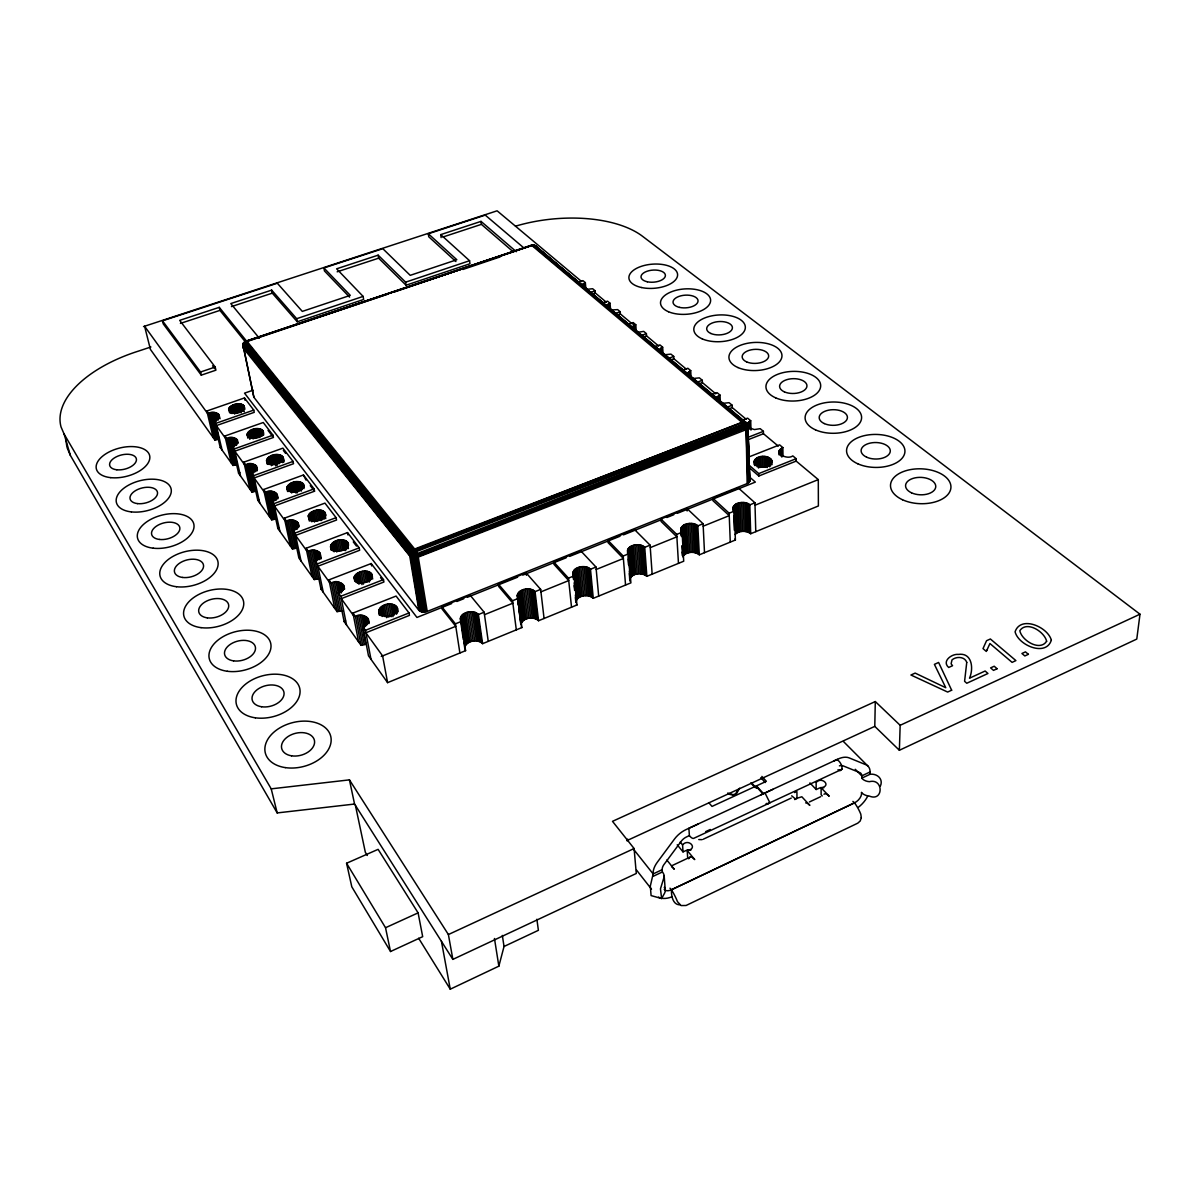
<?xml version="1.0" encoding="UTF-8"?>
<svg xmlns="http://www.w3.org/2000/svg" width="1200" height="1200" viewBox="0 0 1200 1200"><rect width="100%" height="100%" fill="white"/><g stroke="black" fill="none" stroke-linecap="round" stroke-linejoin="round"><path stroke-width="1.5" d="M243.525 347.805L253.875 397.245L418.86 610.305L421.89 611.955L427.23 611.43L747.15 483.585L749.85 481.02L747.75 424.635L532.485 245.145L246.405 341.01C239.865 346.815 244.305 340.755 247.2 341.55L415.62 550.185L745.5 423.03L747.81 424.8L533.895 245.37C532.425 243.48 528.63 247.47 531.51 246M861.525 792.465A9.255 6.54 4.6 0 0 869.145 796.005C883.665 802.305 883.77 777.96 869.43 781.68A9.315 6.525 4.3 0 1 861.75 778.17L861.75 775.875A8.415 4.935 -43.9 0 0 860.085 772.725L843.03 765.84A8.505 5.04 -43.8 0 0 839.415 765.855M747.81 424.8L535.74 246L533.25 244.995L244.77 341.895L243.105 346.185L410.985 557.01L413.775 554.925L413.895 552.57L746.025 423.69L534.645 245.46C526.605 244.35 539.01 245.625 536.835 248.295M861.72 778.185L870.03 774.285L870.075 771.96A18.525 10.86 -43.9 0 0 865.77 764.685L849.06 757.86A18.705 11.085 -43.8 0 0 838.08 759.015L763.5 793.635L756.465 785.88L766.365 781.32L761.865 776.415M515.475 226.185A100.365 49.095 -5.9 0 1 642.465 236.235L1140 614.205L1136.775 639.075L899.37 750.27L874.785 726.375L875.295 701.55L612.495 821.34L634.095 848.535L636.285 873.48L452.865 959.385L354.555 804.045L349.44 779.865L271.215 788.85L64.095 434.025L61.05 426.975A109.56 56.085 -12.9 0 1 138.495 351.09L150.9 346.98M748.68 482.73L747.045 429.075L744.96 427.035L743.25 421.77L414.945 549.69C409.02 551.82 410.85 555.255 416.385 553.875L745.92 425.07L747.99 483.195M899.37 750.27L900.165 725.295L875.295 701.55M378.705 611.625C379.47 603.465 394.665 600.735 397.575 608.67C396.9 616.905 381.54 619.65 378.705 611.625L379.365 615.24M783.015 456.48L782.865 447.6C772.44 452.46 786.99 460.305 792.81 455.895L796.155 458.685L796.17 461.1L818.295 479.61L818.385 505.98L750.69 533.745C746.265 530.295 739.02 530.505 734.97 534.495M531.525 245.13L246.24 341.13L242.94 344.655L243.15 347.865L409.725 556.005L418.86 610.305M354.075 577.41C355.05 586.05 370.32 583.755 372.39 576.555C371.31 567.975 356.205 570.285 354.075 577.41L354.75 580.98M754.2 461.1C755.1 468.96 770.685 468.645 771.99 461.085C769.215 453.48 752.04 455.07 754.305 464.67M243.48 343.365L245.655 341.325L243.48 343.365L243.12 345.975L244.155 342.93L246.135 341.415L532.095 245.385L534.645 245.46L748.125 426.195M749.64 481.62L747.75 424.635L749.85 481.02M750.69 533.745L749.82 504.855C745.215 499.815 729.03 502.965 734.34 511.11L735.39 540.015L699.315 554.82C694.695 551.04 686.43 551.46 682.845 556.47L682.215 545.625M330.54 546.825C331.65 539.43 345.66 536.76 348.51 544.05C347.475 551.49 333.315 554.19 330.54 546.825L331.245 550.35M426.195 611.775L416.745 555.375L414.48 554.925L415.62 550.185M413.79 554.145L414.48 554.925L413.175 554.085L414.945 549.69L415.605 553.23L418.275 557.055L427.23 611.43M747.15 483.585L746.025 423.69L743.145 423.345L531.525 245.205L534.72 245.46L536.625 246.945L536.235 248.04M747.33 423.9L745.515 422.085L742.5 422.415L414.375 549.12L412.545 550.65L244.815 343.02C244.11 340.74 242.19 345.99 242.895 347.445C243.195 345.525 243.885 341.4 245.595 341.82C247.425 340.995 243.225 342.345 245.55 342.165M748.275 426.795L417.825 555.12L409.725 556.005L410.07 553.455L243.315 345.33L243.96 342.675L244.5 343.56M716.1 399.36L717.075 396.99L720.045 395.13L720.255 400.665M308.265 515.835C309.24 523.845 323.46 521.4 325.665 514.965C324.6 507 310.53 509.445 308.265 515.835L309.345 521.055M242.985 344.46L253.875 397.245M749.235 482.19L747.645 427.845C748.53 423.255 741.255 419.955 746.625 425.355M246.405 341.01L243.525 345.48L244.155 342.93M699.315 554.82L697.83 525.87C693.15 520.665 676.98 523.965 682.02 532.26L676.725 534.39L660.9 519L687 508.56L703.08 523.74L704.505 552.69M286.875 488.07C288.255 481.365 301.245 478.74 304.02 485.445C302.715 492.21 289.59 494.85 286.875 488.07L287.61 491.52M283.14 457.35C283.275 464.49 269.13 467.415 266.535 460.71C268.2 453.345 284.22 451.32 283.905 460.98M246.135 341.415L413.475 549.435L413.985 551.805L414.375 549.12L411.69 551.955L410.61 555.51L412.815 557.61L414.975 557.76L417.105 553.005L413.145 551.7L412.47 554.745L414.975 557.76L424.02 612.105M629.67 580.005C631.26 572.97 642.03 572.025 646.86 576.33L683.7 561.225L681.81 526.635M744.6 426.03C750.495 430.395 747.51 423.285 743.235 422.64L742.5 422.415M646.86 576.33L644.745 547.32C639.975 541.95 623.82 545.415 628.59 553.845L630.9 582.87L593.28 598.305C588.405 593.79 577.56 594.99 575.835 602.055L575.385 597.63M627.375 840.63L627.66 839.1M247.11 434.565C248.7 428.445 260.79 425.865 263.505 432.075C261.975 438.24 249.765 440.835 247.11 434.565L247.905 438.15M228.645 408.795C229.59 415.755 242.115 413.145 244.455 407.91C243.45 400.995 231.045 403.605 228.645 408.795L229.455 412.335M631.875 328.53L632.925 326.43L635.79 324.765L636.165 330.09M412.545 550.65L411.87 554.58L413.115 554.865M598.695 596.085L595.98 567.03L580.89 550.98L553.665 561.87L568.47 578.145L573.99 575.91C569.505 567.345 585.645 563.685 590.49 569.25L593.28 598.305M244.095 342.57L245.535 342.405L413.475 549.435L410.34 552.78L411.165 551.28L244.005 343.695L247.2 341.55L244.815 342.465L243.06 344.85L243.975 342.795L242.805 346.965L243.33 345.045L243.12 345.975M606.135 306.9L607.215 304.86L610.05 303.255L610.605 310.275M573.495 570.96L576.975 604.98L538.545 620.745C533.625 616.005 522.705 617.49 520.845 624.555L520.155 619.11M464.655 647.565C466.65 640.485 477.66 638.7 482.61 643.68L521.895 627.57L518.205 598.455C514.005 589.755 530.13 585.885 535.065 591.645L538.545 620.745M581.46 286.14L585.345 282.63L585.825 288.195M880.365 786.15C883.695 778.83 876.87 773.295 870.03 774.285M425.115 612L415.47 557.07L418.275 557.055L745.485 429.93L747.045 429.075L747.96 426.42L747.405 425.235L745.815 426.9L744.21 423.63L744.165 425.07L745.965 425.97M488.25 641.37L484.14 612.225L470.16 595.245L441.72 606.615L455.4 623.835L461.175 621.51C457.275 612.675 473.4 608.565 478.41 614.535L482.61 643.68M421.89 611.955L412.815 557.61L414.525 555.69L416.145 556.26L412.395 556.215L411.33 554.355L411.915 550.44L410.415 553.8L412.575 553.98M417.105 553.005L414.225 550.38L413.25 550.155L412.41 551.46L413.145 551.7M418.65 938.25L450.255 989.19L498.855 966.165L504.03 946.485L502.335 935.43M745.41 429.015L746.325 429.54L747.15 427.575L414.975 557.76M244.065 344.385L243.69 343.08M745.335 423.51L743.235 422.64M748.02 427.98L748.065 425.595M746.85 424.32L750.72 420.75L750.99 430.11M242.94 344.655L244.395 342.435M772.89 789.345L685.995 829.62A19.32 11.775 -40.7 0 0 674.49 839.04L657.285 862.275A19.275 11.685 -40.2 0 0 653.145 873.93L650.31 886.08L651.09 895.59L661.635 898.53L664.605 893.13A9.495 7.26 -2.7 0 0 664.26 887.28M686.865 373.92L690.72 370.635L691.08 377.925M533.895 245.37L532.785 245.415M243.645 344.205L245.085 341.685M738.135 789.51L736.005 793.23A4.65 3.345 -0.2 0 1 733.215 794.7L727.71 793.065M739.65 788.145L736.605 793.515A5.325 3.825 -0.2 0 1 733.425 795.195L727.77 793.935M414.525 555.69L416.385 553.875L416.745 555.375M243.885 343.26L244.77 341.895M411.105 551.49L410.07 553.455L411.345 552.66L414.42 553.365M659.19 349.635L662.655 347.205L663.105 354.405M413.265 553.305L413.895 552.57L412.05 552.165M244.185 343.725L244.815 343.02L243.915 343.485M413.835 553.35L413.775 554.925M244.305 342.525L245.595 341.82M534.51 246.69L535.74 246M746.835 428.565L747.645 427.845M245.655 341.355L244.71 342.165L246.105 342.405M412.47 552.315L410.415 553.8M323.235 592.2L317.385 563.865L315.105 560.715C326.85 557.22 316.32 545.925 308.34 551.355L306.105 548.265L347.52 532.59L359.205 547.875L359.655 550.26L317.88 566.25L329.43 582.255M531.585 245.415L534.645 245.46M835.335 760.29C838.5 756.975 846.42 770.94 838.71 770.805L767.745 803.76A11.01 4.02 64.4 0 1 766.095 803.64M837.39 759.375L833.76 761.085M664.2 889.44A8.835 5.31 -40 0 0 671.43 889.77L854.505 802.83A8.49 4.935 -43.7 0 0 861.495 792.48M671.52 865.86L690.585 856.89M809.43 801.96L820.65 796.695M504.03 946.485L538.395 930.315L536.88 919.26M653.325 876.24L662.37 871.98L662.205 869.67A8.76 5.31 -40.2 0 1 663.765 864.825L681.255 841.245A8.775 5.355 -40.7 0 1 686.46 836.97L689.37 835.62A11.175 3.63 65 0 0 693.705 838.35L769.92 802.86L765.015 792.975L761.13 794.805M677.22 844.815L683.025 851.88L687.63 849.855L690.9 850.125M794.7 799.56L796.995 798.495L796.905 791.505L794.61 792.57M809.925 782.91L816.165 789.51L820.545 787.59L823.77 787.83M693.3 858.09A10.905 3.465 64.7 0 0 690.075 857.19L688.695 858.75L687.645 857.49L687.21 850.5C698.625 848.835 688.605 837.78 682.575 844.89L683.025 851.88M822.255 795.93L821.13 794.745L821.115 787.755C832.17 785.925 821.535 775.89 816.135 782.52L816.165 789.51M662.205 869.67L653.145 873.93L633.39 849.03M870.075 771.96L861.75 775.875L855.255 769.29M387.6 682.65L368.49 655.8L362.91 626.835C375.135 622.92 363.855 610.695 355.425 616.485L352.965 613.065L396.09 596.055L409.02 612.96L409.44 615.39L365.895 632.775L382.605 655.905L387.6 682.65L465.585 650.67L460.515 617.34M705.69 831.63L710.28 829.485M703.185 839.25L791.28 798.045M360.285 615.45L365.85 644.325L361.05 645.345L344.13 621.57L345.555 620.91M452.865 959.385L448.395 934.545L634.095 848.535M900.165 725.295L1140 614.205M698.4 823.935L688.905 828.27L689.37 835.62M626.79 840.675L874.785 726.375M390.51 951.525L422.685 936.675L418.095 912.87L378.105 849.345L346.575 863.25L351.795 886.8L390.51 951.525L385.53 927.735L346.575 863.25M385.53 927.735L418.095 912.87M343.29 610.665L337.065 611.64L320.955 589.02L322.35 588.39M320.325 578.61L314.235 579.555L298.89 558.015L292.935 530.055C304.44 526.725 294.255 515.88 286.485 521.13L284.37 518.19L324.945 503.115L336.09 517.665L336.555 520.02L295.605 535.41L306.6 550.635M284.865 520.53L274.38 506.01L314.535 491.205L314.07 488.88L303.435 474.99L263.625 489.51L265.665 492.33C273.24 487.23 283.08 497.67 271.8 500.82L277.86 528.465L279.195 527.88M840.18 769.965L842.325 769.065M264.15 491.835L254.145 477.975L293.52 463.71L293.04 461.415L282.885 448.155L243.84 462.15L245.79 464.835C253.185 459.885 262.71 469.95 251.655 472.95L257.775 500.25L259.095 499.695M244.365 464.43L234.81 451.2L273.45 437.445L272.955 435.18L263.25 422.505L224.94 436.005L226.8 438.57C234.03 433.77 243.255 443.475 232.395 446.325L238.59 473.295L239.895 472.755M225.465 438.255L216.33 425.61L254.25 412.335L253.755 410.1L244.47 397.95L206.865 411L208.635 413.445C215.7 408.795 224.64 418.155 214.005 420.87L220.245 447.51L221.52 446.985M381.27 656.445L455.775 626.295L442.11 609.06L441.72 606.615M484.485 614.685L512.865 603.195L498.63 586.44L498.3 583.995L526.125 572.88L540.66 589.38L544.065 618.48M540.945 591.84L568.725 580.59L553.935 564.3L553.665 561.87M596.205 569.475L623.385 558.48L608.055 542.64L607.845 540.21L634.515 529.545L650.1 545.16L652.155 574.155M650.28 547.605L676.875 536.835L661.05 521.415L660.9 519M703.2 526.185L729.255 515.64L712.95 500.655L712.845 498.225L738.405 488.01L754.95 502.785L755.775 531.66M755.025 505.215L818.295 479.61M478.41 614.535L484.14 612.225M498.3 583.995L512.55 600.735L518.205 598.455M535.065 591.645L540.66 589.38M590.49 569.25L595.98 567.03M607.845 540.21L623.175 556.035L628.59 553.845M644.745 547.32L650.1 545.16M697.83 525.87L703.08 523.74M712.845 498.225L729.15 513.21L734.34 511.11M749.82 504.855L754.95 502.785M749.355 467.745L758.835 475.995L796.17 461.1M451.665 603.57L416.955 617.445L244.53 393.15L253.2 390.15M456.87 601.485L463.8 598.71M467.28 597.315L517.605 577.185M522.81 575.1L566.19 557.76M569.67 556.365L619.995 536.235M623.46 534.855L661.65 519.585M666.855 517.5L673.8 514.725M677.265 513.33L755.355 482.1L749.76 477.18M362.91 626.835L365.43 630.33L409.02 612.96M747.93 464.175L758.775 473.595L796.155 458.685M747.57 457.47L779.58 444.855L782.865 447.6M383.49 579.6L371.205 563.535L328.95 579.855L331.29 583.11C339.48 577.5 350.385 589.23 338.4 592.935L340.8 596.25L383.49 579.6L383.925 582L341.28 598.665L353.43 615.495M748.365 437.205L763.395 431.34L763.455 433.71L778.275 446.115M748.44 439.575L763.455 433.71M417.255 554.43L744.96 427.035M742.38 420.15L747.585 418.14L750.72 420.75M415.56 550.92L744.42 424.335M317.385 563.865L359.205 547.875M726.975 407.205L732.15 405.24L732.225 407.58L746.265 419.325M728.79 408.9L732.225 407.58M711.93 394.56L717.045 392.625L720.045 395.13M292.935 530.055L295.11 533.055L336.09 517.665M697.215 382.2L702.285 380.295L702.39 382.605L715.8 393.825M699.015 383.88L702.39 382.605M682.815 370.11L687.855 368.25L690.72 370.635M271.8 500.82L273.87 503.685L314.07 488.88M668.49 358.38L673.74 356.46L673.86 358.74L686.565 369.36M670.365 360.015L673.86 358.74M654.72 346.815L659.925 344.91L662.655 347.205M251.655 472.95L253.62 475.68L293.04 461.415M641.25 335.49L646.395 333.63L646.56 335.88L658.71 346.05M643.11 337.125L646.56 335.88M628.05 324.405L633.165 322.575L635.79 324.765M232.395 446.325L234.285 448.935L272.955 435.18M615.135 313.56L620.22 311.76L620.385 313.98L632.04 323.73M617.01 315.18L620.385 313.98M602.235 303.03L607.53 301.155L610.05 303.255M214.005 420.87L215.805 423.36L253.755 410.1M589.845 292.62L595.11 290.775L595.29 292.98L606.33 302.22M591.78 294.195L595.29 292.98M577.71 282.42L582.93 280.62L585.345 282.63M162.495 320.82L200.535 372.015L215.19 367.05L215.91 370.17L201.27 375.15L163.23 323.85L162.495 320.82L277.305 283.215L302.31 311.4L350.28 295.365L323.91 267.945L382.785 248.67L410.22 275.34L456.84 259.74L428.31 233.76L485.25 215.115L523.53 247.65M247.845 341.25L387.405 294.3M394.47 291.93L530.67 245.715M462.885 269.46L500.19 256.89M271.68 290.13L296.67 318.69L363.12 296.415L363.645 299.475L297.27 321.78L272.295 293.16L271.68 290.13L230.79 303.57L259.335 338.235M378.15 255.165L405.6 282.165L469.575 260.715L469.965 263.76L406.065 285.225L378.63 258.18L378.15 255.165L336.615 268.815L363.12 296.415M180.42 323.4L219.93 310.395L245.79 342.435M231.45 306.6L272.295 293.16M337.155 271.815L378.63 258.18M442.89 237.03L481.395 224.355L512.445 251.115M143.52 326.58L497.115 210.81L581.685 281.595M246.3 340.785L219.255 307.35L179.685 320.355L215.19 367.05M441.135 237.6L440.73 234.615L481.02 221.385L516.345 251.715M277.86 528.465L292.485 549L296.955 548.07L291.015 520.2M257.775 500.25L271.74 519.855L276.12 518.955L270.09 491.415M238.59 473.295L251.94 492.03L256.215 491.16L250.11 463.95M220.245 447.51L233.01 465.435L237.195 464.595L231.03 437.715M207.39 413.22L144.585 326.235L150.42 349.41L214.89 439.995L219 439.17L217.35 432.09M415.89 554.775L414.45 551.085L416.205 551.49M746.415 424.485L748.2 426.615M702.075 839.655L698.775 839.565M411.33 554.355L409.77 554.82L242.76 345.54M66.225 440.7A108.675 56.64 -13 0 0 67.305 448.245L70.365 455.37L277.185 812.925L354.555 804.045M680.31 904.785C672.72 905.37 671.205 895.35 671.43 889.77L669.99 888.18M638.415 332.205L643.74 331.395L646.395 333.63M745.515 422.085L746.565 423.225L744.09 422.01M586.275 289.395L592.65 288.735L595.11 290.775M243.12 345.33L243.15 347.865M664.155 354.825L670.95 354.12L673.74 356.46M692.415 378.585L699.375 377.865L702.285 380.295M721.98 403.425L729.09 402.69L732.15 405.24M532.485 245.145L535.215 246.045L534.255 245.865M609.93 310.08L617.655 309.615L620.22 311.76M534.93 246.33L535.875 246.585M661.635 898.53L660.465 888.855L663.525 878.865A9.57 7.26 -2.8 0 0 662.34 871.995M412.395 556.215L410.61 555.51L420.105 611.325M745.92 422.595L744.855 422.505M535.68 245.865L534.63 245.34L746.73 423.09L747.825 425.43M411.78 555.315L410.25 554.505L419.4 610.86M748.17 427.53L754.41 429.57L760.2 428.67L763.395 431.34M411.345 552.66L243.675 344.505M852.9 801.405L854.61 802.935M440.73 234.615L469.575 260.715M455.895 261.54L428.73 236.745L428.31 233.76M693.285 858.075L694.74 859.605L687.21 850.5M746.1 423.135L747.51 424.485M422.925 612.105L413.865 557.745L411.765 556.725L420.945 611.7M843.315 741.375L868.155 766.305M349.56 297.12L324.465 270.96L323.91 267.945M821.115 787.755L829.2 796.26L827.64 794.85A10.605 4.14 63.5 0 0 823.965 794.25M760.815 777.645L765.3 782.55M762.915 793.905L755.88 786.15L712.02 806.415L708.75 802.635M751.47 782.745L756.54 788.34L756.465 785.88M750.885 783.015L754.95 787.485M734.655 539.175L735.39 540.015M680.235 842.07L682.575 844.89M666.84 860.04L674.28 869.235L672.855 867.69A10.95 3.36 64.9 0 0 671.565 866.745M636.525 870.075L651.51 889.185M268.05 430.395L272.37 436.035M283.365 450.435L285.63 453.39M306.03 480.09L303.435 474.99M310.275 485.655L314.535 491.205M353.28 541.905L356.475 546.075M380.58 577.62L382.815 580.545M212.58 365.79L214.8 368.715M576.33 604.065L576.975 604.98M521.265 626.64L521.895 627.57M349.44 779.865L448.395 934.545M367.305 855.465L365.34 852.285L355.425 805.41M465 649.695L465.585 650.67M747 426L747.465 426.795M749.415 479.22L749.895 480.405M746.73 423.09L747.345 424.62M791.685 795.825L795.21 798.78L801.84 796.785L809.85 805.38L808.305 803.955A10.65 4.05 63.7 0 0 805.635 802.89M64.095 434.025L70.365 455.37M745.71 424.245L745.92 425.07M271.215 788.85L277.185 812.925M206.865 411L213.135 437.505M211.395 412.77L217.62 439.32M200.535 372.015L201.27 375.15M210 413.04L216.24 439.59M208.635 413.445L214.89 439.995M216.54 413.01L218.19 420.09M215.4 412.74L217.05 419.835M214.14 412.62L216.21 421.47M215.805 423.36L222.045 450.045M212.79 412.62L215.265 423.24M226.8 438.57L233.01 465.435M224.94 436.005L231.165 462.84M218.91 414.495L220.08 418.725M218.325 413.895L219.15 417.435M217.53 413.4L218.76 418.71M234.285 448.935L240.48 475.935M229.605 437.865L235.785 464.745M228.18 438.15L234.375 465.03M236.715 439.065L237.54 442.65M229.02 408.015L230.22 413.325M235.905 438.54L237.12 443.91M234.885 438.12L236.52 445.305M233.715 437.85L235.35 445.02M232.41 437.715L234.465 446.67M232.545 405.21L234.54 414.06M245.79 464.835L251.94 492.03M231.405 405.825L232.995 412.89M243.84 462.15L250.005 489.315M230.415 406.5L232.02 413.58M237.33 439.695L238.14 443.28M229.605 407.235L230.82 412.545M237.93 403.89L239.91 412.725M253.62 475.68L259.755 503.01M236.55 404.025L238.53 412.875M235.155 404.31L237.15 413.145M248.655 464.1L254.775 491.31M233.805 404.7L235.8 413.55M247.2 464.4L253.335 491.61M242.685 404.64L244.26 411.72M255.96 465.375L257.175 470.82M248.175 432.135L249.78 439.305M241.695 404.265L243.27 411.345M255.12 464.82L256.32 470.265M247.59 432.945L248.385 436.53M219.255 307.35L219.93 310.395M240.54 404.01L242.13 411.075M247.215 433.77L248.025 437.355M254.07 464.4L255.69 471.66M239.28 403.875L241.26 412.725M252.855 464.1L254.49 471.36M251.535 463.95L253.56 473.025M252.45 429.51L254.415 438.45M265.665 492.33L271.74 519.855M244.47 397.95L244.965 400.185M251.16 430.035L253.14 438.99M263.625 489.51L269.715 517.02M249.99 430.665L251.58 437.82M244.08 405.735L244.86 409.275M243.48 405.135L244.275 408.675M249 431.37L250.59 438.54M256.605 466.035L257.4 469.665M256.65 428.67L258.615 437.61M255.24 428.82L257.19 437.76M268.59 491.58L274.635 519.105M253.815 429.105L255.78 438.045M267.105 491.88L273.165 519.42M275.235 492.345L276.72 499.23M261.525 429.465L262.695 434.85M267.6 458.175L268.785 463.62M260.505 429.075L262.065 436.23M267 459.015L268.185 464.46M274.155 491.895L276.015 500.505M266.64 459.87L267.435 463.5M266.535 460.71L267.33 464.34M259.335 428.79L260.895 435.96M272.91 491.58L274.785 500.19M258.03 428.655L259.98 437.61M271.545 491.43L273.795 501.75M273.87 503.685L279.915 531.36M271.92 455.445L273.87 464.505M284.37 518.19L290.37 546.03M270.615 455.985L272.565 465.045M269.43 456.645L271.395 465.705M277.185 494.385L277.935 497.835M262.98 430.605L263.76 434.19M276.765 493.605L277.89 498.78M262.365 429.99L263.52 435.36M268.425 457.38L269.985 464.625M276.105 492.915L277.23 498.09M276.225 454.575L278.16 463.635M289.485 520.365L295.44 548.22M274.77 454.725L277.095 465.6M287.955 520.665L293.94 548.535M273.33 455.01L275.655 465.885M286.485 521.13L292.485 549M287.325 486.315L288.42 491.475M280.185 455.01L281.715 462.255M286.965 487.2L287.7 490.635M293.91 520.38L295.755 529.095M278.97 454.71L280.515 461.97M292.5 520.215L294.72 530.655M295.11 533.055L301.05 561.045M277.635 454.575L279.57 463.635M290.985 483.15L292.905 492.315M298.35 523.335L299.085 526.815M289.77 483.825L291.705 493.005M297.915 522.51L298.65 526.005M297.225 521.79L298.32 527.025M282.735 456.615L283.89 462.06M288.75 484.59L290.295 491.94M296.31 521.175L297.78 528.15M282.09 455.97L283.245 461.415M287.925 485.43L289.005 490.59M295.185 520.71L297.03 529.425M281.235 455.43L282.765 462.675M309.84 550.875L315.72 579.075M295.215 481.845L297.51 492.84M308.34 551.355L314.235 579.555M293.745 482.145L296.04 493.14M292.305 482.58L294.225 491.745M306.105 548.265L312.015 576.435M299.52 481.845L301.425 491.01M312.975 550.395L320.955 589.02M298.155 481.695L300.06 490.86M311.4 550.56L317.25 578.76M296.715 481.68L298.605 490.86M318.42 551.43L319.86 558.495M310.05 513.12L311.835 521.82M303.42 483.84L304.17 487.515M317.265 550.935L319.08 559.755M309.21 513.99L310.65 520.95M302.745 483.165L303.885 488.67M308.61 514.905L309.69 520.125M315.945 550.59L317.76 559.41M301.86 482.595L302.985 488.1M300.765 482.145L302.28 489.48M314.505 550.41L316.68 560.985M313.665 511.02L315.795 521.46M312.315 511.605L314.445 522.045M320.085 552.84L321.165 558.135M311.085 512.31L312.87 521.01M319.365 552.075L320.805 559.14M318.165 510.09L320.265 520.53M332.835 582.6L338.58 611.13M316.635 510.24L318.75 520.68M331.29 583.11L337.065 611.64M315.135 510.555L317.25 520.995M328.95 579.855L334.725 608.355M323.46 511.05L324.855 518.01M337.605 582.12L339.735 592.83M322.335 510.585L324.075 519.285M336.03 582.105L344.13 621.57M321.06 510.255L322.8 518.97M334.425 582.27L340.155 610.8M319.65 510.09L321.75 520.545M333.45 542.19L335.19 550.995M341.64 583.215L343.065 590.355M340.455 582.69L342.225 591.6M332.385 543.03L334.14 551.835M325.08 512.37L325.785 515.85M331.545 543.93L332.955 550.98M339.09 582.315L341.22 593.025M324.39 511.65L325.77 518.625M330.945 544.89L331.995 550.17M340.8 596.25L346.515 624.915M330.6 545.865L331.305 549.39M337.56 540.36L339.63 550.92M336.075 540.84L338.145 551.4M343.875 585.585L344.58 589.155M343.38 584.685L344.085 588.255M334.68 541.455L336.78 552.015M342.63 583.89L343.695 589.245M342.195 539.895L344.25 550.455M340.665 539.88L342.735 550.44M355.425 616.485L361.05 645.345M296.67 318.69L297.27 321.78M339.105 540.045L341.175 550.605M352.965 613.065L358.605 641.895M346.125 540.9L347.49 547.95M344.97 540.405L346.665 549.225M358.635 615.615L364.215 644.475M343.635 540.06L345.69 550.635M357 615.96L362.61 644.835M356.925 573.555L358.965 584.25M364.83 616.065L366.555 625.095M355.845 574.425L357.555 583.35M347.52 532.59L347.97 534.96M363.435 615.69L365.505 626.505M355.005 575.385L356.37 582.51M365.43 630.33L370.995 659.325M347.82 542.28L348.495 545.805M354.405 576.39L355.425 581.73M361.89 615.48L364.32 628.11M347.085 541.53L348.435 548.58M361.11 571.65L363.48 584.13M359.595 572.145L361.965 584.625M368.4 619.125L369.09 622.74M367.89 618.18L368.91 623.595M367.095 617.34L368.13 622.755M358.185 572.79L360.225 583.485M366.075 616.635L367.455 623.85M364.305 571.155L366.315 581.85M362.7 571.32L364.71 582.015M368.715 571.725L370.38 580.635M367.35 571.365L369.345 582.06M365.865 571.17L367.875 581.865M441.435 941.325L450.255 989.19M379.665 608.445L380.985 615.66M371.205 563.535L371.64 565.935M379.065 609.495L380.055 614.91M378.735 610.575L379.41 614.175M371.685 573.705L372.675 579.045M370.92 572.91L371.91 578.265M369.915 572.25L371.25 579.375M382.89 605.73L384.855 616.56M381.6 606.54L383.25 615.555M380.52 607.455L382.17 616.47M387.495 604.215L389.775 616.83M385.875 604.56L388.17 617.175M384.33 605.07L386.625 617.685M392.295 604.275L394.23 615.09M390.75 604.065L393.015 616.68M389.145 604.05L391.41 616.665M396.78 606.735L397.74 612.15M395.97 605.895L397.26 613.125M394.935 605.205L396.54 614.22M393.705 604.65L395.31 613.665M397.32 607.665L397.95 611.28M494.46 938.505L498.855 966.165M455.4 623.835L459.885 652.995M460.245 618.435L463.305 639.54M463.83 642.105L464.73 647.88M405.6 282.165L406.065 285.225M464.19 613.515L468.555 642.615M462.93 614.34L467.31 643.44M461.88 615.27L466.275 644.37M461.07 616.275L465.465 645.39M467.175 612.315L471.495 641.415M465.63 612.84L469.965 641.94M472.125 611.82L476.385 640.935M470.475 611.805L474.75 640.905M468.81 611.97L473.115 641.07M476.445 612.975L480.66 642.105M475.155 612.42L479.385 641.535M473.7 612.03L477.945 641.145M477.555 613.695L481.755 642.825M512.55 600.735L516.315 629.865M518.67 592.38L522.33 621.45M517.89 593.37L521.565 622.44M517.38 594.405L521.07 623.49M517.8 599.34L518.49 604.8M518.955 608.445L521.04 624.81M517.155 595.47L518.385 605.61M519 610.02L519.705 615.465M522.285 590.01L525.915 619.065M520.89 590.685L524.535 619.74M519.675 591.48L523.32 620.535M527.07 588.99L530.64 618.06M481.02 221.385L481.395 224.355M525.42 589.155L529.005 618.21M523.815 589.5L527.415 618.555M530.28 589.215L533.805 618.285M528.705 589.005L532.245 618.075M526.125 572.88L526.425 575.31M534.18 590.82L537.66 619.92M533.055 590.13L536.55 619.215M531.75 589.59L535.26 618.66M568.47 578.145L571.53 607.215M574.215 570L577.2 599.01M573.03 571.965L573.78 579.225M574.155 582.855L574.905 590.115M575.4 594.99L576.135 602.25M572.85 573L573.51 579.48M574.155 585.705L574.635 590.37M577.74 567.675L580.665 596.685M576.375 568.335L579.315 597.345M575.19 569.115L578.145 598.125M582.45 566.67L585.33 595.695M580.815 566.835L583.71 595.845M579.24 567.18L582.15 596.19M585.645 566.88L588.48 595.905M584.07 566.685L586.935 595.71M589.575 568.44L592.365 597.495M588.435 567.78L591.24 596.805M587.115 567.24L589.935 596.28M582.54 284.175L582.87 287.895M584.265 283.08L584.58 286.785M583.32 283.59L583.635 287.31M623.175 556.035L625.56 585.06M630.675 546.465L632.955 575.415M629.52 547.215L631.815 576.18M608.94 303.72L609.36 308.985M628.59 548.085L630.9 577.05M627.9 549.03L630.225 577.995M607.995 304.26L608.265 307.77M628.185 556.59L628.77 563.85M629.355 571.095L630.075 580.17M627.48 550.005L627.63 554.64M628.2 559.065L628.5 564.705M629.37 573.555L629.805 581.01M633.465 545.325L635.715 574.29M631.995 545.82L634.26 574.785M638.265 544.845L640.455 573.81M636.645 544.83L638.865 573.795M635.025 544.995L637.26 573.96M642.645 545.895L644.79 574.875M641.31 545.385L643.47 574.365M639.825 545.025L642 574.005M664.185 875.91L665.25 890.19M643.8 546.54L645.93 575.535M634.68 325.245L635.055 330.57M633.705 325.8L633.96 329.355M633.165 322.575L633.33 324.81M632.925 326.43L633.18 329.985M661.53 347.7L661.86 353.085M660.54 348.27L660.765 351.87M676.725 534.39L678.465 563.37M683.82 525.045L685.455 553.95M682.71 525.795L684.36 554.7M681.165 527.55L681.69 536.595M681.3 531.39L681.51 535.02M682.155 545.88L682.785 556.74M680.775 528.525L681.165 535.89M682.155 552.03L682.365 555.645M687 508.56L687.135 510.975M686.55 523.95L688.17 552.855M685.11 524.43L686.745 553.335M691.305 523.47L692.865 552.375M689.7 523.455L691.275 552.36M688.095 523.62L689.7 552.525M695.7 524.475L697.2 553.41M694.35 523.98L695.88 552.9M692.865 523.635L694.41 552.555M689.565 371.145L689.85 376.605M696.87 525.105L698.37 554.055M688.575 371.745L688.77 375.39M718.875 395.655L719.025 399.345M717.87 396.285L718.02 399.975M717.075 396.99L717.225 400.68M729.15 513.21L730.275 542.115M733.305 506.535L733.44 510.135M733.785 515.7L734.325 530.145M732.96 507.48L733.095 511.08M737.115 503.475L738.135 532.32M735.855 504.09L736.89 532.935M734.775 504.81L735.825 533.67M733.92 505.635L734.775 529.08M741.645 502.53L742.605 531.375M740.055 502.68L741.045 531.525M738.54 503.01L739.53 531.855M744.795 502.695L745.74 531.555M743.235 502.53L744.195 531.375M747.72 422.685L747.84 426.42M748.185 438.57L748.98 464.445M747.165 423.48L747.27 427.23M748.83 504.12L749.715 533.01M747.645 503.505L748.545 532.38M746.28 503.025L747.195 531.885M749.535 421.305L749.76 428.775M748.53 421.95L748.755 429.435M756.96 457.92L757.2 466.815M755.925 458.61L756.12 465.72M755.1 459.375L755.25 464.715M754.53 460.23L754.68 465.555M761.01 456.6L761.28 467.265M759.54 456.9L759.825 467.565M758.775 473.595L758.835 475.995M758.175 457.35L758.46 468.015M765.615 456.585L765.87 467.265M764.1 456.435L764.355 467.115M762.555 456.435L762.81 467.115M769.545 457.905L769.74 466.815M768.39 457.335L768.585 466.23M767.055 456.885L767.31 467.565M413.835 556.41L413.865 557.745M771.75 460.2L772.065 464.655M771.255 459.36L771.33 462.93M770.52 458.595L770.67 465.72M781.65 448.17L781.815 457.05M780.645 448.845L780.765 455.94M779.835 449.61L779.925 454.935M779.28 450.435L779.34 453.99M778.965 451.305L779.04 454.86M671.94 896.79A20.94 12.6 -40 0 1 661.65 898.26M659.97 897.81A20.94 12.6 -40 0 1 658.47 897.12M768.345 803.52A11.01 4.02 64.4 0 1 766.68 803.37M867.645 796.26A20.13 11.73 -43.7 0 1 858.42 807.24M840.195 769.98A10.845 4.38 63.8 0 1 838.005 769.74M1051.35 640.125C1046.13 657 1018.5 645.495 1015.08 631.815C1020.615 615.21 1047.615 626.73 1051.35 640.125M966.75 662.37L964.59 681.315L966.78 683.25L987.96 673.485L985.125 671.01L969.51 678.195C973.725 668.64 972.255 652.44 958.41 654.405C951.765 653.64 941.475 661.245 948.69 667.455L952.56 665.715L951.105 663.795L952.005 659.895C956.175 656.25 964.83 656.415 966.75 662.37M861.3 817.68L860.22 820.98L857.79 823.155L686.07 905.49L681.105 905.565L677.52 901.725A22.035 6.585 64.8 0 0 671.43 889.785L854.505 802.83A21.24 8.415 63.1 0 1 860.79 814.14L861.3 817.68M1046.625 641.265C1039.875 651.765 1021.65 640.41 1019.82 630.69C1026.66 620.355 1044.57 631.71 1046.625 641.265M986.85 650.265L986.325 651.45L983.01 648.615L986.55 640.71L990.375 638.985L1015.905 660.6L1012.095 662.37L989.925 643.53L986.85 650.265M1028.385 654.315L1024.845 655.95L1021.92 653.49L1025.46 651.87L1028.385 654.315M997.095 668.73L993.51 670.38L990.615 667.89L994.2 666.24L997.095 668.73M951.66 690.21L947.655 692.055L910.935 675.015L915.165 673.095L945.765 687.72L934.41 664.365L938.61 662.46L951.66 690.21M911.475 492.795A15.105 8.715 2 0 0 935.64 487.56A15.105 8.715 2 0 0 914.88 477.9A15.105 8.715 2 0 0 911.475 492.795M902.49 499.74A30.225 17.43 2 0 0 950.715 489.105A30.225 17.43 2 0 0 909.015 469.905A30.225 17.43 2 0 0 902.49 499.74M866.595 457.155A14.595 8.25 0.7 0 0 890.13 452.145A14.595 8.25 0.7 0 0 870.375 443.055A14.595 8.25 0.7 0 0 866.595 457.155M857.685 463.74A29.19 16.5 0.7 0 0 904.635 453.555A29.19 16.5 0.7 0 0 864.945 435.51A29.19 16.5 0.7 0 0 857.685 463.74M824.295 423.57A14.115 7.815 -0.4 0 0 847.23 418.755A14.115 7.815 -0.4 0 0 828.39 410.205A14.115 7.815 -0.4 0 0 824.295 423.57M815.475 429.84A28.23 15.63 -0.4 0 0 861.225 420.045A28.23 15.63 -0.4 0 0 823.38 403.065A28.23 15.63 -0.4 0 0 815.475 429.84M784.38 391.86A13.68 7.41 -1.4 0 0 806.715 387.225A13.68 7.41 -1.4 0 0 788.73 379.17A13.68 7.41 -1.4 0 0 784.38 391.86M775.635 397.83A27.36 14.82 -1.4 0 0 820.23 388.425A27.36 14.82 -1.4 0 0 784.095 372.405A27.36 14.82 -1.4 0 0 775.635 397.83M746.61 361.875A13.275 7.035 -2.2 0 0 768.405 357.42A13.275 7.035 -2.2 0 0 751.215 349.815A13.275 7.035 -2.2 0 0 746.61 361.875M737.97 367.56A26.55 14.07 -2.2 0 0 781.47 358.5A26.55 14.07 -2.2 0 0 746.925 343.395A26.55 14.07 -2.2 0 0 737.97 367.56M710.85 333.48A12.9 6.69 -3 0 0 732.12 329.175A12.9 6.69 -3 0 0 715.665 321.99A12.9 6.69 -3 0 0 710.85 333.48M702.3 338.91A25.785 13.365 -3 0 0 744.765 330.18A25.785 13.365 -3 0 0 711.69 315.885A25.785 13.365 -3 0 0 702.3 338.91M679.59 307.395A12.54 6.36 -3.7 0 0 698.04 300.72A12.54 6.36 -3.7 0 0 678.945 296.415A12.54 6.36 -3.7 0 0 679.59 307.395M668.475 311.73A25.08 12.705 -3.7 0 0 709.965 303.315A25.08 12.705 -3.7 0 0 678.24 289.785A25.08 12.705 -3.7 0 0 668.475 311.73M647.295 281.775A12.21 6.045 -4.3 0 0 665.4 275.355A12.21 6.045 -4.3 0 0 646.95 271.29A12.21 6.045 -4.3 0 0 647.295 281.775M641.505 287.52A24.42 12.105 -4.3 0 0 677.595 274.605A24.42 12.105 -4.3 0 0 640.605 266.58A24.42 12.105 -4.3 0 0 641.505 287.52M291.555 755.82A16.875 11.31 -14.6 0 0 314.475 740.625A16.875 11.31 -14.6 0 0 288.045 736.53A16.875 11.31 -14.6 0 0 291.555 755.82M285.3 767.61A33.75 22.605 -14.6 0 0 330.885 737.01A33.75 22.605 -14.6 0 0 277.86 729.12A33.75 22.605 -14.6 0 0 285.3 767.61M261.585 706.755A16.335 10.545 -14.6 0 0 283.98 692.43A16.335 10.545 -14.6 0 0 258.57 688.695A16.335 10.545 -14.6 0 0 261.585 706.755M255.33 717.81A32.67 21.105 -14.6 0 0 299.865 688.98A32.67 21.105 -14.6 0 0 248.895 681.765A32.67 21.105 -14.6 0 0 255.33 717.81M233.565 660.87A15.825 9.87 -14.6 0 0 255.435 647.34A15.825 9.87 -14.6 0 0 230.97 643.92A15.825 9.87 -14.6 0 0 233.565 660.87M227.31 671.265A31.665 19.74 -14.6 0 0 270.855 644.055A31.665 19.74 -14.6 0 0 221.76 637.44A31.665 19.74 -14.6 0 0 227.31 671.265M207.285 617.85A15.36 9.255 -14.5 0 0 228.675 605.055A15.36 9.255 -14.5 0 0 205.08 601.92A15.36 9.255 -14.5 0 0 207.285 617.85M201.06 627.645A30.72 18.495 -14.5 0 0 243.63 601.905A30.72 18.495 -14.5 0 0 196.305 595.845A30.72 18.495 -14.5 0 0 201.06 627.645M182.61 577.455A14.91 8.685 -14.5 0 0 203.535 565.335A14.91 8.685 -14.5 0 0 180.75 562.44A14.91 8.685 -14.5 0 0 182.61 577.455M176.415 586.71A29.835 17.385 -14.5 0 0 218.055 562.305A29.835 17.385 -14.5 0 0 172.365 556.74A29.835 17.385 -14.5 0 0 176.415 586.71M159.39 539.445A14.49 8.175 -14.4 0 0 179.85 527.925A14.49 8.175 -14.4 0 0 157.845 525.27A14.49 8.175 -14.4 0 0 159.39 539.445M153.225 548.19A28.995 16.35 -14.4 0 0 193.98 525.03A28.995 16.35 -14.4 0 0 149.82 519.9A28.995 16.35 -14.4 0 0 153.225 548.19M131.385 511.905A28.2 15.42 -14.3 0 0 171.27 489.87A28.2 15.42 -14.3 0 0 128.55 485.16A28.2 15.42 -14.3 0 0 131.385 511.905M137.505 503.61A14.1 7.71 -14.3 0 0 157.53 492.66A14.1 7.71 -14.3 0 0 136.23 490.215A14.1 7.71 -14.3 0 0 137.505 503.61M116.835 469.785A13.725 7.275 -14.2 0 0 136.44 459.33A13.725 7.275 -14.2 0 0 115.815 457.08A13.725 7.275 -14.2 0 0 116.835 469.785M110.76 477.645A27.45 14.55 -14.2 0 0 149.82 456.66A27.45 14.55 -14.2 0 0 108.435 452.31A27.45 14.55 -14.2 0 0 110.76 477.645"/></g></svg>
